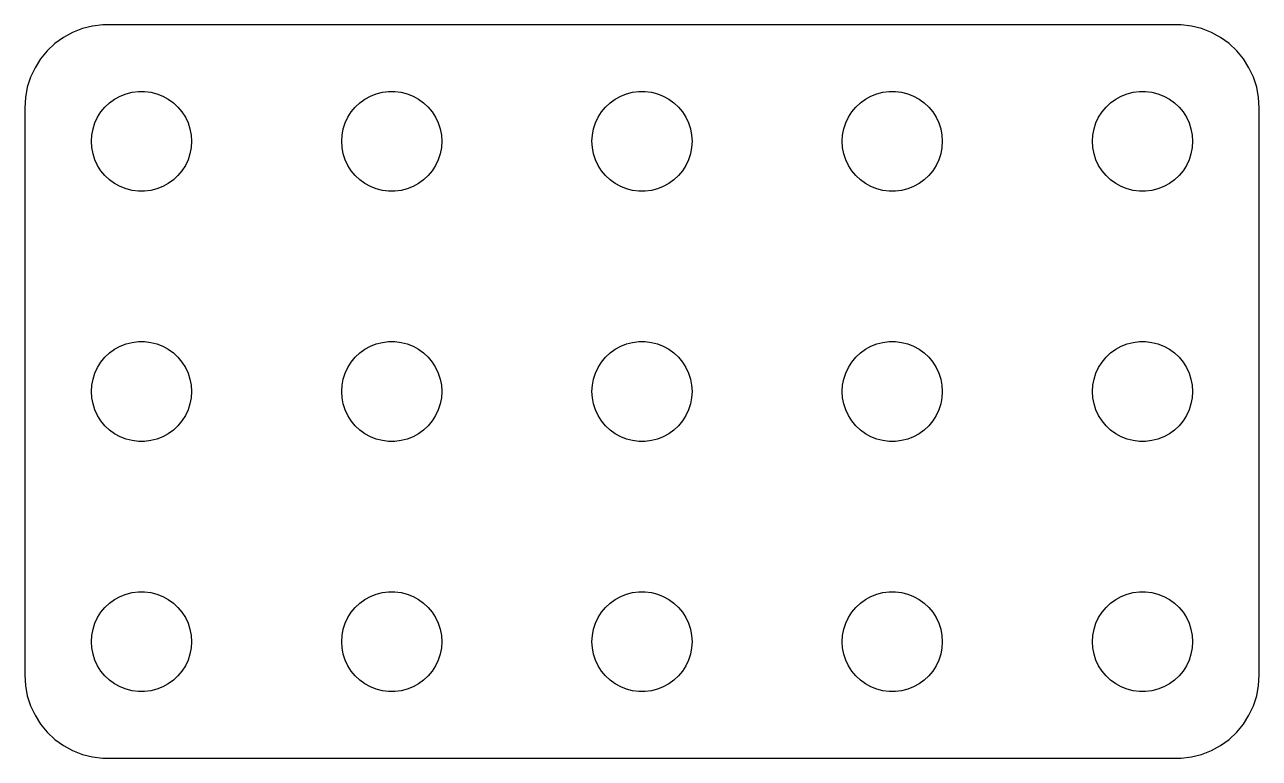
# Model space of a CAD drawing. Header units: metres. Extents: x -37 to 37, y 248 to 508.
# Drawn here: x -37 to 37, y 464 to 508 of the extents above; entities that cross this region are included whole.
import ezdxf

# ---------------------------------------------------------------- set-up
doc = ezdxf.new("R2010")
doc.units = ezdxf.units.M

msp = doc.modelspace()

# ---------------------------------------------------------------- linework, layer by layer
for p, q in [((-33.5451, 507.755), (-34.1289, 507.524)), ((-32.9369, 507.911), (-33.5451, 507.755)), ((-32.3139, 507.99), (-32.9369, 507.911)), ((32.3139, 507.99), (-32.3139, 507.99)), ((32.9369, 507.911), (32.3139, 507.99)), ((33.5451, 507.755), (32.9369, 507.911)), ((34.1289, 507.524), (33.5451, 507.755)), ((-34.6791, 507.222), (-35.1871, 506.853)), ((-34.1289, 507.524), (-34.6791, 507.222)), ((34.6791, 507.222), (34.1289, 507.524)), ((35.1871, 506.853), (34.6791, 507.222)), ((-35.6448, 506.423), (-36.0451, 505.939)), ((-35.1871, 506.853), (-35.6448, 506.423)), ((35.6448, 506.423), (35.1871, 506.853)), ((36.0451, 505.939), (35.6448, 506.423)), ((-36.0451, 505.939), (-36.3815, 505.409)), ((36.3815, 505.409), (36.0451, 505.939)), ((-36.6489, 504.841), (-36.8429, 504.243)), ((-36.3815, 505.409), (-36.6489, 504.841)), ((36.6489, 504.841), (36.3815, 505.409)), ((36.8429, 504.243), (36.6489, 504.841)), ((-36.8429, 504.243), (-36.9606, 503.627)), ((-30.927, 503.853), (-30.5621, 503.947)), ((-30.5621, 503.947), (-30.1884, 503.994)), ((-30.1884, 503.994), (-29.8116, 503.994)), ((-29.8116, 503.994), (-29.4379, 503.947)), ((-29.4379, 503.947), (-29.0729, 503.853)), ((-15.927, 503.853), (-15.5621, 503.947)), ((-15.5621, 503.947), (-15.1884, 503.994)), ((-15.1884, 503.994), (-14.8116, 503.994)), ((-14.8116, 503.994), (-14.4379, 503.947)), ((-14.4379, 503.947), (-14.0729, 503.853)), ((-0.92705, 503.853), (-0.56213, 503.947)), ((-0.56213, 503.947), (-0.18837, 503.994)), ((-0.18837, 503.994), (0.18837, 503.994)), ((0.18837, 503.994), (0.56213, 503.947)), ((0.56213, 503.947), (0.92705, 503.853)), ((14.0729, 503.853), (14.4379, 503.947)), ((14.4379, 503.947), (14.8116, 503.994)), ((14.8116, 503.994), (15.1884, 503.994)), ((15.1884, 503.994), (15.5621, 503.947)), ((15.5621, 503.947), (15.927, 503.853)), ((29.0729, 503.853), (29.4379, 503.947)), ((29.4379, 503.947), (29.8116, 503.994)), ((29.8116, 503.994), (30.1884, 503.994)), ((30.1884, 503.994), (30.5621, 503.947)), ((30.5621, 503.947), (30.927, 503.853)), ((36.9606, 503.627), (36.8429, 504.243)), ((-36.9606, 503.627), (-37, 503)), ((-32.1869, 503.054), (-31.9123, 503.312)), ((-31.9123, 503.312), (-31.6075, 503.533)), ((-31.6075, 503.533), (-31.2773, 503.714)), ((-31.2773, 503.714), (-30.927, 503.853)), ((-29.0729, 503.853), (-28.7227, 503.714)), ((-28.7227, 503.714), (-28.3925, 503.533)), ((-28.3925, 503.533), (-28.0877, 503.312)), ((-28.0877, 503.312), (-27.8131, 503.054)), ((-17.1869, 503.054), (-16.9123, 503.312)), ((-16.9123, 503.312), (-16.6075, 503.533)), ((-16.6075, 503.533), (-16.2773, 503.714)), ((-16.2773, 503.714), (-15.927, 503.853)), ((-14.0729, 503.853), (-13.7227, 503.714)), ((-13.7227, 503.714), (-13.3925, 503.533)), ((-13.3925, 503.533), (-13.0877, 503.312)), ((-13.0877, 503.312), (-12.8131, 503.054)), ((-2.1869, 503.054), (-1.91226, 503.312)), ((-1.91226, 503.312), (-1.60747, 503.533)), ((-1.60747, 503.533), (-1.27733, 503.714)), ((-1.27733, 503.714), (-0.92705, 503.853)), ((0.92705, 503.853), (1.27733, 503.714)), ((1.27733, 503.714), (1.60747, 503.533)), ((1.60747, 503.533), (1.91226, 503.312)), ((1.91226, 503.312), (2.1869, 503.054)), ((12.8131, 503.054), (13.0877, 503.312)), ((13.0877, 503.312), (13.3925, 503.533)), ((13.3925, 503.533), (13.7227, 503.714)), ((13.7227, 503.714), (14.0729, 503.853)), ((15.927, 503.853), (16.2773, 503.714)), ((16.2773, 503.714), (16.6075, 503.533)), ((16.6075, 503.533), (16.9123, 503.312)), ((16.9123, 503.312), (17.1869, 503.054)), ((27.8131, 503.054), (28.0877, 503.312)), ((28.0877, 503.312), (28.3925, 503.533)), ((28.3925, 503.533), (28.7227, 503.714)), ((28.7227, 503.714), (29.0729, 503.853)), ((30.927, 503.853), (31.2773, 503.714)), ((31.2773, 503.714), (31.6075, 503.533)), ((31.6075, 503.533), (31.9123, 503.312)), ((31.9123, 503.312), (32.1869, 503.054)), ((37, 503), (36.9606, 503.627)), ((-37, 503), (-37, 469)), ((-32.6289, 502.445), (-32.427, 502.763)), ((-32.427, 502.763), (-32.1869, 503.054)), ((-27.8131, 503.054), (-27.5729, 502.763)), ((-27.5729, 502.763), (-27.3711, 502.445)), ((-17.6289, 502.445), (-17.427, 502.763)), ((-17.427, 502.763), (-17.1869, 503.054)), ((-12.8131, 503.054), (-12.5729, 502.763)), ((-12.5729, 502.763), (-12.3711, 502.445)), ((-2.62891, 502.445), (-2.42705, 502.763)), ((-2.42705, 502.763), (-2.1869, 503.054)), ((2.1869, 503.054), (2.42705, 502.763)), ((2.42705, 502.763), (2.62891, 502.445)), ((12.3711, 502.445), (12.5729, 502.763)), ((12.5729, 502.763), (12.8131, 503.054)), ((17.1869, 503.054), (17.427, 502.763)), ((17.427, 502.763), (17.6289, 502.445)), ((27.3711, 502.445), (27.5729, 502.763)), ((27.5729, 502.763), (27.8131, 503.054)), ((32.1869, 503.054), (32.427, 502.763)), ((32.427, 502.763), (32.6289, 502.445)), ((37, 469), (37, 503)), ((-32.9763, 501.376), (-32.9057, 501.746)), ((-32.9057, 501.746), (-32.7893, 502.104)), ((-32.7893, 502.104), (-32.6289, 502.445)), ((-27.3711, 502.445), (-27.2107, 502.104)), ((-27.2107, 502.104), (-27.0942, 501.746)), ((-27.0942, 501.746), (-27.0237, 501.376)), ((-17.9763, 501.376), (-17.9057, 501.746)), ((-17.9057, 501.746), (-17.7893, 502.104)), ((-17.7893, 502.104), (-17.6289, 502.445)), ((-12.3711, 502.445), (-12.2107, 502.104)), ((-12.2107, 502.104), (-12.0942, 501.746)), ((-12.0942, 501.746), (-12.0237, 501.376)), ((-2.97633, 501.376), (-2.90575, 501.746)), ((-2.90575, 501.746), (-2.78932, 502.104)), ((-2.78932, 502.104), (-2.62891, 502.445)), ((2.62891, 502.445), (2.78932, 502.104)), ((2.78932, 502.104), (2.90575, 501.746)), ((2.90575, 501.746), (2.97633, 501.376)), ((12.0237, 501.376), (12.0942, 501.746)), ((12.0942, 501.746), (12.2107, 502.104)), ((12.2107, 502.104), (12.3711, 502.445)), ((17.6289, 502.445), (17.7893, 502.104)), ((17.7893, 502.104), (17.9057, 501.746)), ((17.9057, 501.746), (17.9763, 501.376)), ((27.0237, 501.376), (27.0942, 501.746)), ((27.0942, 501.746), (27.2107, 502.104)), ((27.2107, 502.104), (27.3711, 502.445)), ((32.6289, 502.445), (32.7893, 502.104)), ((32.7893, 502.104), (32.9057, 501.746)), ((32.9057, 501.746), (32.9763, 501.376)), ((-33, 501), (-32.9763, 501.376)), ((-32.9763, 500.624), (-33, 501)), ((-27.0237, 501.376), (-27, 501)), ((-27, 501), (-27.0237, 500.624)), ((-18, 501), (-17.9763, 501.376)), ((-17.9763, 500.624), (-18, 501)), ((-12.0237, 501.376), (-12, 501)), ((-12, 501), (-12.0237, 500.624)), ((-3, 501), (-2.97633, 501.376)), ((-2.97633, 500.624), (-3, 501)), ((2.97633, 501.376), (3, 501)), ((3, 501), (2.97633, 500.624)), ((12, 501), (12.0237, 501.376)), ((12.0237, 500.624), (12, 501)), ((17.9763, 501.376), (18, 501)), ((18, 501), (17.9763, 500.624)), ((27, 501), (27.0237, 501.376)), ((27.0237, 500.624), (27, 501)), ((32.9763, 501.376), (33, 501)), ((33, 501), (32.9763, 500.624)), ((-32.9057, 500.254), (-32.9763, 500.624)), ((-32.7893, 499.896), (-32.9057, 500.254)), ((-27.0942, 500.254), (-27.2107, 499.896)), ((-27.0237, 500.624), (-27.0942, 500.254)), ((-17.9057, 500.254), (-17.9763, 500.624)), ((-17.7893, 499.896), (-17.9057, 500.254)), ((-12.0942, 500.254), (-12.2107, 499.896)), ((-12.0237, 500.624), (-12.0942, 500.254)), ((-2.90575, 500.254), (-2.97633, 500.624)), ((-2.78932, 499.896), (-2.90575, 500.254)), ((2.90575, 500.254), (2.78932, 499.896)), ((2.97633, 500.624), (2.90575, 500.254)), ((12.0942, 500.254), (12.0237, 500.624)), ((12.2107, 499.896), (12.0942, 500.254)), ((17.9057, 500.254), (17.7893, 499.896)), ((17.9763, 500.624), (17.9057, 500.254)), ((27.0942, 500.254), (27.0237, 500.624)), ((27.2107, 499.896), (27.0942, 500.254)), ((32.9057, 500.254), (32.7893, 499.896)), ((32.9763, 500.624), (32.9057, 500.254)), ((-32.6289, 499.555), (-32.7893, 499.896)), ((-32.427, 499.237), (-32.6289, 499.555)), ((-27.3711, 499.555), (-27.5729, 499.237)), ((-27.2107, 499.896), (-27.3711, 499.555)), ((-17.6289, 499.555), (-17.7893, 499.896)), ((-17.427, 499.237), (-17.6289, 499.555)), ((-12.3711, 499.555), (-12.5729, 499.237)), ((-12.2107, 499.896), (-12.3711, 499.555)), ((-2.62891, 499.555), (-2.78932, 499.896)), ((-2.42705, 499.237), (-2.62891, 499.555)), ((2.62891, 499.555), (2.42705, 499.237)), ((2.78932, 499.896), (2.62891, 499.555)), ((12.3711, 499.555), (12.2107, 499.896)), ((12.5729, 499.237), (12.3711, 499.555)), ((17.6289, 499.555), (17.427, 499.237)), ((17.7893, 499.896), (17.6289, 499.555)), ((27.3711, 499.555), (27.2107, 499.896)), ((27.5729, 499.237), (27.3711, 499.555)), ((32.6289, 499.555), (32.427, 499.237)), ((32.7893, 499.896), (32.6289, 499.555)), ((-32.1869, 498.946), (-32.427, 499.237)), ((-31.9123, 498.688), (-32.1869, 498.946)), ((-27.8131, 498.946), (-28.0877, 498.688)), ((-27.5729, 499.237), (-27.8131, 498.946)), ((-17.1869, 498.946), (-17.427, 499.237)), ((-16.9123, 498.688), (-17.1869, 498.946)), ((-12.8131, 498.946), (-13.0877, 498.688)), ((-12.5729, 499.237), (-12.8131, 498.946)), ((-2.1869, 498.946), (-2.42705, 499.237)), ((-1.91226, 498.688), (-2.1869, 498.946)), ((2.1869, 498.946), (1.91226, 498.688)), ((2.42705, 499.237), (2.1869, 498.946)), ((12.8131, 498.946), (12.5729, 499.237)), ((13.0877, 498.688), (12.8131, 498.946)), ((17.1869, 498.946), (16.9123, 498.688)), ((17.427, 499.237), (17.1869, 498.946)), ((27.8131, 498.946), (27.5729, 499.237)), ((28.0877, 498.688), (27.8131, 498.946)), ((32.1869, 498.946), (31.9123, 498.688)), ((32.427, 499.237), (32.1869, 498.946)), ((-31.6075, 498.467), (-31.9123, 498.688)), ((-31.2773, 498.286), (-31.6075, 498.467)), ((-30.927, 498.147), (-31.2773, 498.286)), ((-30.5621, 498.053), (-30.927, 498.147)), ((-30.1884, 498.006), (-30.5621, 498.053)), ((-29.4379, 498.053), (-29.8116, 498.006)), ((-29.0729, 498.147), (-29.4379, 498.053)), ((-28.7227, 498.286), (-29.0729, 498.147)), ((-28.3925, 498.467), (-28.7227, 498.286)), ((-28.0877, 498.688), (-28.3925, 498.467)), ((-16.6075, 498.467), (-16.9123, 498.688)), ((-16.2773, 498.286), (-16.6075, 498.467)), ((-15.927, 498.147), (-16.2773, 498.286)), ((-15.5621, 498.053), (-15.927, 498.147)), ((-15.1884, 498.006), (-15.5621, 498.053)), ((-14.4379, 498.053), (-14.8116, 498.006)), ((-14.0729, 498.147), (-14.4379, 498.053)), ((-13.7227, 498.286), (-14.0729, 498.147)), ((-13.3925, 498.467), (-13.7227, 498.286)), ((-13.0877, 498.688), (-13.3925, 498.467)), ((-1.60747, 498.467), (-1.91226, 498.688)), ((-1.27733, 498.286), (-1.60747, 498.467)), ((-0.92705, 498.147), (-1.27733, 498.286)), ((-0.56213, 498.053), (-0.92705, 498.147)), ((-0.18837, 498.006), (-0.56213, 498.053)), ((0.56213, 498.053), (0.18837, 498.006)), ((0.92705, 498.147), (0.56213, 498.053)), ((1.27733, 498.286), (0.92705, 498.147)), ((1.60747, 498.467), (1.27733, 498.286)), ((1.91226, 498.688), (1.60747, 498.467)), ((13.3925, 498.467), (13.0877, 498.688)), ((13.7227, 498.286), (13.3925, 498.467)), ((14.0729, 498.147), (13.7227, 498.286)), ((14.4379, 498.053), (14.0729, 498.147)), ((14.8116, 498.006), (14.4379, 498.053)), ((15.5621, 498.053), (15.1884, 498.006)), ((15.927, 498.147), (15.5621, 498.053)), ((16.2773, 498.286), (15.927, 498.147)), ((16.6075, 498.467), (16.2773, 498.286)), ((16.9123, 498.688), (16.6075, 498.467)), ((28.3925, 498.467), (28.0877, 498.688)), ((28.7227, 498.286), (28.3925, 498.467)), ((29.0729, 498.147), (28.7227, 498.286)), ((29.4379, 498.053), (29.0729, 498.147)), ((29.8116, 498.006), (29.4379, 498.053)), ((30.5621, 498.053), (30.1884, 498.006)), ((30.927, 498.147), (30.5621, 498.053)), ((31.2773, 498.286), (30.927, 498.147)), ((31.6075, 498.467), (31.2773, 498.286)), ((31.9123, 498.688), (31.6075, 498.467)), ((-29.8116, 498.006), (-30.1884, 498.006)), ((-14.8116, 498.006), (-15.1884, 498.006)), ((0.18837, 498.006), (-0.18837, 498.006)), ((15.1884, 498.006), (14.8116, 498.006)), ((30.1884, 498.006), (29.8116, 498.006)), ((-31.9123, 488.312), (-31.6075, 488.533)), ((-31.6075, 488.533), (-31.2773, 488.714)), ((-31.2773, 488.714), (-30.927, 488.853)), ((-30.927, 488.853), (-30.5621, 488.947)), ((-30.5621, 488.947), (-30.1884, 488.994)), ((-30.1884, 488.994), (-29.8116, 488.994)), ((-29.8116, 488.994), (-29.4379, 488.947)), ((-29.4379, 488.947), (-29.0729, 488.853)), ((-29.0729, 488.853), (-28.7227, 488.714)), ((-28.7227, 488.714), (-28.3925, 488.533)), ((-28.3925, 488.533), (-28.0877, 488.312)), ((-16.9123, 488.312), (-16.6075, 488.533)), ((-16.6075, 488.533), (-16.2773, 488.714)), ((-16.2773, 488.714), (-15.927, 488.853)), ((-15.927, 488.853), (-15.5621, 488.947)), ((-15.5621, 488.947), (-15.1884, 488.994)), ((-15.1884, 488.994), (-14.8116, 488.994)), ((-14.8116, 488.994), (-14.4379, 488.947)), ((-14.4379, 488.947), (-14.0729, 488.853)), ((-14.0729, 488.853), (-13.7227, 488.714)), ((-13.7227, 488.714), (-13.3925, 488.533)), ((-13.3925, 488.533), (-13.0877, 488.312)), ((-1.91226, 488.312), (-1.60747, 488.533)), ((-1.60747, 488.533), (-1.27733, 488.714)), ((-1.27733, 488.714), (-0.92705, 488.853)), ((-0.92705, 488.853), (-0.56213, 488.947)), ((-0.56213, 488.947), (-0.18837, 488.994)), ((-0.18837, 488.994), (0.18837, 488.994)), ((0.18837, 488.994), (0.56213, 488.947)), ((0.56213, 488.947), (0.92705, 488.853)), ((0.92705, 488.853), (1.27733, 488.714)), ((1.27733, 488.714), (1.60747, 488.533)), ((1.60747, 488.533), (1.91226, 488.312)), ((13.0877, 488.312), (13.3925, 488.533)), ((13.3925, 488.533), (13.7227, 488.714)), ((13.7227, 488.714), (14.0729, 488.853)), ((14.0729, 488.853), (14.4379, 488.947)), ((14.4379, 488.947), (14.8116, 488.994)), ((14.8116, 488.994), (15.1884, 488.994)), ((15.1884, 488.994), (15.5621, 488.947)), ((15.5621, 488.947), (15.927, 488.853)), ((15.927, 488.853), (16.2773, 488.714)), ((16.2773, 488.714), (16.6075, 488.533)), ((16.6075, 488.533), (16.9123, 488.312)), ((28.0877, 488.312), (28.3925, 488.533)), ((28.3925, 488.533), (28.7227, 488.714)), ((28.7227, 488.714), (29.0729, 488.853)), ((29.0729, 488.853), (29.4379, 488.947)), ((29.4379, 488.947), (29.8116, 488.994)), ((29.8116, 488.994), (30.1884, 488.994)), ((30.1884, 488.994), (30.5621, 488.947)), ((30.5621, 488.947), (30.927, 488.853)), ((30.927, 488.853), (31.2773, 488.714)), ((31.2773, 488.714), (31.6075, 488.533)), ((31.6075, 488.533), (31.9123, 488.312)), ((-32.6289, 487.445), (-32.427, 487.763)), ((-32.427, 487.763), (-32.1869, 488.054)), ((-32.1869, 488.054), (-31.9123, 488.312)), ((-28.0877, 488.312), (-27.8131, 488.054)), ((-27.8131, 488.054), (-27.5729, 487.763)), ((-27.5729, 487.763), (-27.3711, 487.445)), ((-17.6289, 487.445), (-17.427, 487.763)), ((-17.427, 487.763), (-17.1869, 488.054)), ((-17.1869, 488.054), (-16.9123, 488.312)), ((-13.0877, 488.312), (-12.8131, 488.054)), ((-12.8131, 488.054), (-12.5729, 487.763)), ((-12.5729, 487.763), (-12.3711, 487.445)), ((-2.62891, 487.445), (-2.42705, 487.763)), ((-2.42705, 487.763), (-2.1869, 488.054)), ((-2.1869, 488.054), (-1.91226, 488.312)), ((1.91226, 488.312), (2.1869, 488.054)), ((2.1869, 488.054), (2.42705, 487.763)), ((2.42705, 487.763), (2.62891, 487.445)), ((12.3711, 487.445), (12.5729, 487.763)), ((12.5729, 487.763), (12.8131, 488.054)), ((12.8131, 488.054), (13.0877, 488.312)), ((16.9123, 488.312), (17.1869, 488.054)), ((17.1869, 488.054), (17.427, 487.763)), ((17.427, 487.763), (17.6289, 487.445)), ((27.3711, 487.445), (27.5729, 487.763)), ((27.5729, 487.763), (27.8131, 488.054)), ((27.8131, 488.054), (28.0877, 488.312)), ((31.9123, 488.312), (32.1869, 488.054)), ((32.1869, 488.054), (32.427, 487.763)), ((32.427, 487.763), (32.6289, 487.445)), ((-32.9057, 486.746), (-32.7893, 487.104)), ((-32.7893, 487.104), (-32.6289, 487.445)), ((-27.3711, 487.445), (-27.2107, 487.104)), ((-27.2107, 487.104), (-27.0942, 486.746)), ((-17.9057, 486.746), (-17.7893, 487.104)), ((-17.7893, 487.104), (-17.6289, 487.445)), ((-12.3711, 487.445), (-12.2107, 487.104)), ((-12.2107, 487.104), (-12.0942, 486.746)), ((-2.90575, 486.746), (-2.78932, 487.104)), ((-2.78932, 487.104), (-2.62891, 487.445)), ((2.62891, 487.445), (2.78932, 487.104)), ((2.78932, 487.104), (2.90575, 486.746)), ((12.0942, 486.746), (12.2107, 487.104)), ((12.2107, 487.104), (12.3711, 487.445)), ((17.6289, 487.445), (17.7893, 487.104)), ((17.7893, 487.104), (17.9057, 486.746)), ((27.0942, 486.746), (27.2107, 487.104)), ((27.2107, 487.104), (27.3711, 487.445)), ((32.6289, 487.445), (32.7893, 487.104)), ((32.7893, 487.104), (32.9057, 486.746)), ((-33, 486), (-32.9763, 486.376)), ((-32.9763, 486.376), (-32.9057, 486.746)), ((-27.0942, 486.746), (-27.0237, 486.376)), ((-27.0237, 486.376), (-27, 486)), ((-18, 486), (-17.9763, 486.376)), ((-17.9763, 486.376), (-17.9057, 486.746)), ((-12.0942, 486.746), (-12.0237, 486.376)), ((-12.0237, 486.376), (-12, 486)), ((-3, 486), (-2.97633, 486.376)), ((-2.97633, 486.376), (-2.90575, 486.746)), ((2.90575, 486.746), (2.97633, 486.376)), ((2.97633, 486.376), (3, 486)), ((12, 486), (12.0237, 486.376)), ((12.0237, 486.376), (12.0942, 486.746)), ((17.9057, 486.746), (17.9763, 486.376)), ((17.9763, 486.376), (18, 486)), ((27, 486), (27.0237, 486.376)), ((27.0237, 486.376), (27.0942, 486.746)), ((32.9057, 486.746), (32.9763, 486.376)), ((32.9763, 486.376), (33, 486)), ((-32.9763, 485.624), (-33, 486)), ((-32.9057, 485.254), (-32.9763, 485.624)), ((-27.0237, 485.624), (-27.0942, 485.254)), ((-27, 486), (-27.0237, 485.624)), ((-17.9763, 485.624), (-18, 486)), ((-17.9057, 485.254), (-17.9763, 485.624)), ((-12.0237, 485.624), (-12.0942, 485.254)), ((-12, 486), (-12.0237, 485.624)), ((-2.97633, 485.624), (-3, 486)), ((-2.90575, 485.254), (-2.97633, 485.624)), ((2.97633, 485.624), (2.90575, 485.254)), ((3, 486), (2.97633, 485.624)), ((12.0237, 485.624), (12, 486)), ((12.0942, 485.254), (12.0237, 485.624)), ((17.9763, 485.624), (17.9057, 485.254)), ((18, 486), (17.9763, 485.624)), ((27.0237, 485.624), (27, 486)), ((27.0942, 485.254), (27.0237, 485.624)), ((32.9763, 485.624), (32.9057, 485.254)), ((33, 486), (32.9763, 485.624)), ((-32.7893, 484.896), (-32.9057, 485.254)), ((-32.6289, 484.555), (-32.7893, 484.896)), ((-27.2107, 484.896), (-27.3711, 484.555)), ((-27.0942, 485.254), (-27.2107, 484.896)), ((-17.7893, 484.896), (-17.9057, 485.254)), ((-17.6289, 484.555), (-17.7893, 484.896)), ((-12.2107, 484.896), (-12.3711, 484.555)), ((-12.0942, 485.254), (-12.2107, 484.896)), ((-2.78932, 484.896), (-2.90575, 485.254)), ((-2.62891, 484.555), (-2.78932, 484.896)), ((2.78932, 484.896), (2.62891, 484.555)), ((2.90575, 485.254), (2.78932, 484.896)), ((12.2107, 484.896), (12.0942, 485.254)), ((12.3711, 484.555), (12.2107, 484.896)), ((17.7893, 484.896), (17.6289, 484.555)), ((17.9057, 485.254), (17.7893, 484.896)), ((27.2107, 484.896), (27.0942, 485.254)), ((27.3711, 484.555), (27.2107, 484.896)), ((32.7893, 484.896), (32.6289, 484.555)), ((32.9057, 485.254), (32.7893, 484.896)), ((-32.427, 484.237), (-32.6289, 484.555)), ((-32.1869, 483.946), (-32.427, 484.237)), ((-27.5729, 484.237), (-27.8131, 483.946)), ((-27.3711, 484.555), (-27.5729, 484.237)), ((-17.427, 484.237), (-17.6289, 484.555)), ((-17.1869, 483.946), (-17.427, 484.237)), ((-12.5729, 484.237), (-12.8131, 483.946)), ((-12.3711, 484.555), (-12.5729, 484.237)), ((-2.42705, 484.237), (-2.62891, 484.555)), ((-2.1869, 483.946), (-2.42705, 484.237)), ((2.42705, 484.237), (2.1869, 483.946)), ((2.62891, 484.555), (2.42705, 484.237)), ((12.5729, 484.237), (12.3711, 484.555)), ((12.8131, 483.946), (12.5729, 484.237)), ((17.427, 484.237), (17.1869, 483.946)), ((17.6289, 484.555), (17.427, 484.237)), ((27.5729, 484.237), (27.3711, 484.555)), ((27.8131, 483.946), (27.5729, 484.237)), ((32.427, 484.237), (32.1869, 483.946)), ((32.6289, 484.555), (32.427, 484.237)), ((-31.9123, 483.688), (-32.1869, 483.946)), ((-31.6075, 483.467), (-31.9123, 483.688)), ((-31.2773, 483.286), (-31.6075, 483.467)), ((-30.927, 483.147), (-31.2773, 483.286)), ((-28.7227, 483.286), (-29.0729, 483.147)), ((-28.3925, 483.467), (-28.7227, 483.286)), ((-28.0877, 483.688), (-28.3925, 483.467)), ((-27.8131, 483.946), (-28.0877, 483.688)), ((-16.9123, 483.688), (-17.1869, 483.946)), ((-16.6075, 483.467), (-16.9123, 483.688)), ((-16.2773, 483.286), (-16.6075, 483.467)), ((-15.927, 483.147), (-16.2773, 483.286)), ((-13.7227, 483.286), (-14.0729, 483.147)), ((-13.3925, 483.467), (-13.7227, 483.286)), ((-13.0877, 483.688), (-13.3925, 483.467)), ((-12.8131, 483.946), (-13.0877, 483.688)), ((-1.91226, 483.688), (-2.1869, 483.946)), ((-1.60747, 483.467), (-1.91226, 483.688)), ((-1.27733, 483.286), (-1.60747, 483.467)), ((-0.92705, 483.147), (-1.27733, 483.286)), ((1.27733, 483.286), (0.92705, 483.147)), ((1.60747, 483.467), (1.27733, 483.286)), ((1.91226, 483.688), (1.60747, 483.467)), ((2.1869, 483.946), (1.91226, 483.688)), ((13.0877, 483.688), (12.8131, 483.946)), ((13.3925, 483.467), (13.0877, 483.688)), ((13.7227, 483.286), (13.3925, 483.467)), ((14.0729, 483.147), (13.7227, 483.286)), ((16.2773, 483.286), (15.927, 483.147)), ((16.6075, 483.467), (16.2773, 483.286)), ((16.9123, 483.688), (16.6075, 483.467)), ((17.1869, 483.946), (16.9123, 483.688)), ((28.0877, 483.688), (27.8131, 483.946)), ((28.3925, 483.467), (28.0877, 483.688)), ((28.7227, 483.286), (28.3925, 483.467)), ((29.0729, 483.147), (28.7227, 483.286)), ((31.2773, 483.286), (30.927, 483.147)), ((31.6075, 483.467), (31.2773, 483.286)), ((31.9123, 483.688), (31.6075, 483.467)), ((32.1869, 483.946), (31.9123, 483.688)), ((-30.5621, 483.053), (-30.927, 483.147)), ((-30.1884, 483.006), (-30.5621, 483.053)), ((-29.8116, 483.006), (-30.1884, 483.006)), ((-29.4379, 483.053), (-29.8116, 483.006)), ((-29.0729, 483.147), (-29.4379, 483.053)), ((-15.5621, 483.053), (-15.927, 483.147)), ((-15.1884, 483.006), (-15.5621, 483.053)), ((-14.8116, 483.006), (-15.1884, 483.006)), ((-14.4379, 483.053), (-14.8116, 483.006)), ((-14.0729, 483.147), (-14.4379, 483.053)), ((-0.56213, 483.053), (-0.92705, 483.147)), ((-0.18837, 483.006), (-0.56213, 483.053)), ((0.18837, 483.006), (-0.18837, 483.006)), ((0.56213, 483.053), (0.18837, 483.006)), ((0.92705, 483.147), (0.56213, 483.053)), ((14.4379, 483.053), (14.0729, 483.147)), ((14.8116, 483.006), (14.4379, 483.053)), ((15.1884, 483.006), (14.8116, 483.006)), ((15.5621, 483.053), (15.1884, 483.006)), ((15.927, 483.147), (15.5621, 483.053)), ((29.4379, 483.053), (29.0729, 483.147)), ((29.8116, 483.006), (29.4379, 483.053)), ((30.1884, 483.006), (29.8116, 483.006)), ((30.5621, 483.053), (30.1884, 483.006)), ((30.927, 483.147), (30.5621, 483.053)), ((-31.6075, 473.533), (-31.2773, 473.714)), ((-31.2773, 473.714), (-30.927, 473.853)), ((-30.927, 473.853), (-30.5621, 473.947)), ((-30.5621, 473.947), (-30.1884, 473.994)), ((-30.1884, 473.994), (-29.8116, 473.994)), ((-29.8116, 473.994), (-29.4379, 473.947)), ((-29.4379, 473.947), (-29.0729, 473.853)), ((-29.0729, 473.853), (-28.7227, 473.714)), ((-28.7227, 473.714), (-28.3925, 473.533)), ((-16.6075, 473.533), (-16.2773, 473.714)), ((-16.2773, 473.714), (-15.927, 473.853)), ((-15.927, 473.853), (-15.5621, 473.947)), ((-15.5621, 473.947), (-15.1884, 473.994)), ((-15.1884, 473.994), (-14.8116, 473.994)), ((-14.8116, 473.994), (-14.4379, 473.947)), ((-14.4379, 473.947), (-14.0729, 473.853)), ((-14.0729, 473.853), (-13.7227, 473.714)), ((-13.7227, 473.714), (-13.3925, 473.533)), ((-1.60747, 473.533), (-1.27733, 473.714)), ((-1.27733, 473.714), (-0.92705, 473.853)), ((-0.92705, 473.853), (-0.56213, 473.947)), ((-0.56213, 473.947), (-0.18837, 473.994)), ((-0.18837, 473.994), (0.18837, 473.994)), ((0.18837, 473.994), (0.56213, 473.947)), ((0.56213, 473.947), (0.92705, 473.853)), ((0.92705, 473.853), (1.27733, 473.714)), ((1.27733, 473.714), (1.60747, 473.533)), ((13.3925, 473.533), (13.7227, 473.714)), ((13.7227, 473.714), (14.0729, 473.853)), ((14.0729, 473.853), (14.4379, 473.947)), ((14.4379, 473.947), (14.8116, 473.994)), ((14.8116, 473.994), (15.1884, 473.994)), ((15.1884, 473.994), (15.5621, 473.947)), ((15.5621, 473.947), (15.927, 473.853)), ((15.927, 473.853), (16.2773, 473.714)), ((16.2773, 473.714), (16.6075, 473.533)), ((28.3925, 473.533), (28.7227, 473.714)), ((28.7227, 473.714), (29.0729, 473.853)), ((29.0729, 473.853), (29.4379, 473.947)), ((29.4379, 473.947), (29.8116, 473.994)), ((29.8116, 473.994), (30.1884, 473.994)), ((30.1884, 473.994), (30.5621, 473.947)), ((30.5621, 473.947), (30.927, 473.853)), ((30.927, 473.853), (31.2773, 473.714)), ((31.2773, 473.714), (31.6075, 473.533)), ((-32.427, 472.763), (-32.1869, 473.054)), ((-32.1869, 473.054), (-31.9123, 473.312)), ((-31.9123, 473.312), (-31.6075, 473.533)), ((-28.3925, 473.533), (-28.0877, 473.312)), ((-28.0877, 473.312), (-27.8131, 473.054)), ((-27.8131, 473.054), (-27.5729, 472.763)), ((-17.427, 472.763), (-17.1869, 473.054)), ((-17.1869, 473.054), (-16.9123, 473.312)), ((-16.9123, 473.312), (-16.6075, 473.533)), ((-13.3925, 473.533), (-13.0877, 473.312)), ((-13.0877, 473.312), (-12.8131, 473.054)), ((-12.8131, 473.054), (-12.5729, 472.763)), ((-2.42705, 472.763), (-2.1869, 473.054)), ((-2.1869, 473.054), (-1.91226, 473.312)), ((-1.91226, 473.312), (-1.60747, 473.533)), ((1.60747, 473.533), (1.91226, 473.312)), ((1.91226, 473.312), (2.1869, 473.054)), ((2.1869, 473.054), (2.42705, 472.763)), ((12.5729, 472.763), (12.8131, 473.054)), ((12.8131, 473.054), (13.0877, 473.312)), ((13.0877, 473.312), (13.3925, 473.533)), ((16.6075, 473.533), (16.9123, 473.312)), ((16.9123, 473.312), (17.1869, 473.054)), ((17.1869, 473.054), (17.427, 472.763)), ((27.5729, 472.763), (27.8131, 473.054)), ((27.8131, 473.054), (28.0877, 473.312)), ((28.0877, 473.312), (28.3925, 473.533)), ((31.6075, 473.533), (31.9123, 473.312)), ((31.9123, 473.312), (32.1869, 473.054)), ((32.1869, 473.054), (32.427, 472.763)), ((-32.7893, 472.104), (-32.6289, 472.445)), ((-32.6289, 472.445), (-32.427, 472.763)), ((-27.5729, 472.763), (-27.3711, 472.445)), ((-27.3711, 472.445), (-27.2107, 472.104)), ((-17.7893, 472.104), (-17.6289, 472.445)), ((-17.6289, 472.445), (-17.427, 472.763)), ((-12.5729, 472.763), (-12.3711, 472.445)), ((-12.3711, 472.445), (-12.2107, 472.104)), ((-2.78932, 472.104), (-2.62891, 472.445)), ((-2.62891, 472.445), (-2.42705, 472.763)), ((2.42705, 472.763), (2.62891, 472.445)), ((2.62891, 472.445), (2.78932, 472.104)), ((12.2107, 472.104), (12.3711, 472.445)), ((12.3711, 472.445), (12.5729, 472.763)), ((17.427, 472.763), (17.6289, 472.445)), ((17.6289, 472.445), (17.7893, 472.104)), ((27.2107, 472.104), (27.3711, 472.445)), ((27.3711, 472.445), (27.5729, 472.763)), ((32.427, 472.763), (32.6289, 472.445)), ((32.6289, 472.445), (32.7893, 472.104)), ((-32.9763, 471.376), (-32.9057, 471.746)), ((-32.9057, 471.746), (-32.7893, 472.104)), ((-27.2107, 472.104), (-27.0942, 471.746)), ((-27.0942, 471.746), (-27.0237, 471.376)), ((-17.9763, 471.376), (-17.9057, 471.746)), ((-17.9057, 471.746), (-17.7893, 472.104)), ((-12.2107, 472.104), (-12.0942, 471.746)), ((-12.0942, 471.746), (-12.0237, 471.376)), ((-2.97633, 471.376), (-2.90575, 471.746)), ((-2.90575, 471.746), (-2.78932, 472.104)), ((2.78932, 472.104), (2.90575, 471.746)), ((2.90575, 471.746), (2.97633, 471.376)), ((12.0237, 471.376), (12.0942, 471.746)), ((12.0942, 471.746), (12.2107, 472.104)), ((17.7893, 472.104), (17.9057, 471.746)), ((17.9057, 471.746), (17.9763, 471.376)), ((27.0237, 471.376), (27.0942, 471.746)), ((27.0942, 471.746), (27.2107, 472.104)), ((32.7893, 472.104), (32.9057, 471.746)), ((32.9057, 471.746), (32.9763, 471.376)), ((-33, 471), (-32.9763, 471.376)), ((-32.9763, 470.624), (-33, 471)), ((-27.0237, 471.376), (-27, 471)), ((-27, 471), (-27.0237, 470.624)), ((-18, 471), (-17.9763, 471.376)), ((-17.9763, 470.624), (-18, 471)), ((-12.0237, 471.376), (-12, 471)), ((-12, 471), (-12.0237, 470.624)), ((-3, 471), (-2.97633, 471.376)), ((-2.97633, 470.624), (-3, 471)), ((2.97633, 471.376), (3, 471)), ((3, 471), (2.97633, 470.624)), ((12, 471), (12.0237, 471.376)), ((12.0237, 470.624), (12, 471)), ((17.9763, 471.376), (18, 471)), ((18, 471), (17.9763, 470.624)), ((27, 471), (27.0237, 471.376)), ((27.0237, 470.624), (27, 471)), ((32.9763, 471.376), (33, 471)), ((33, 471), (32.9763, 470.624)), ((-32.9057, 470.254), (-32.9763, 470.624)), ((-32.7893, 469.896), (-32.9057, 470.254)), ((-27.0942, 470.254), (-27.2107, 469.896)), ((-27.0237, 470.624), (-27.0942, 470.254)), ((-17.9057, 470.254), (-17.9763, 470.624)), ((-17.7893, 469.896), (-17.9057, 470.254)), ((-12.0942, 470.254), (-12.2107, 469.896)), ((-12.0237, 470.624), (-12.0942, 470.254)), ((-2.90575, 470.254), (-2.97633, 470.624)), ((-2.78932, 469.896), (-2.90575, 470.254)), ((2.90575, 470.254), (2.78932, 469.896)), ((2.97633, 470.624), (2.90575, 470.254)), ((12.0942, 470.254), (12.0237, 470.624)), ((12.2107, 469.896), (12.0942, 470.254)), ((17.9057, 470.254), (17.7893, 469.896)), ((17.9763, 470.624), (17.9057, 470.254)), ((27.0942, 470.254), (27.0237, 470.624)), ((27.2107, 469.896), (27.0942, 470.254)), ((32.9057, 470.254), (32.7893, 469.896)), ((32.9763, 470.624), (32.9057, 470.254)), ((-32.6289, 469.555), (-32.7893, 469.896)), ((-32.427, 469.237), (-32.6289, 469.555)), ((-32.1869, 468.946), (-32.427, 469.237)), ((-27.5729, 469.237), (-27.8131, 468.946)), ((-27.3711, 469.555), (-27.5729, 469.237)), ((-27.2107, 469.896), (-27.3711, 469.555)), ((-17.6289, 469.555), (-17.7893, 469.896)), ((-17.427, 469.237), (-17.6289, 469.555)), ((-17.1869, 468.946), (-17.427, 469.237)), ((-12.5729, 469.237), (-12.8131, 468.946)), ((-12.3711, 469.555), (-12.5729, 469.237)), ((-12.2107, 469.896), (-12.3711, 469.555)), ((-2.62891, 469.555), (-2.78932, 469.896)), ((-2.42705, 469.237), (-2.62891, 469.555)), ((-2.1869, 468.946), (-2.42705, 469.237)), ((2.42705, 469.237), (2.1869, 468.946)), ((2.62891, 469.555), (2.42705, 469.237)), ((2.78932, 469.896), (2.62891, 469.555)), ((12.3711, 469.555), (12.2107, 469.896)), ((12.5729, 469.237), (12.3711, 469.555)), ((12.8131, 468.946), (12.5729, 469.237)), ((17.427, 469.237), (17.1869, 468.946)), ((17.6289, 469.555), (17.427, 469.237)), ((17.7893, 469.896), (17.6289, 469.555)), ((27.3711, 469.555), (27.2107, 469.896)), ((27.5729, 469.237), (27.3711, 469.555)), ((27.8131, 468.946), (27.5729, 469.237)), ((32.427, 469.237), (32.1869, 468.946)), ((32.6289, 469.555), (32.427, 469.237)), ((32.7893, 469.896), (32.6289, 469.555)), ((-37, 469), (-36.9606, 468.373)), ((-31.9123, 468.688), (-32.1869, 468.946)), ((-31.6075, 468.467), (-31.9123, 468.688)), ((-31.2773, 468.286), (-31.6075, 468.467)), ((-28.3925, 468.467), (-28.7227, 468.286)), ((-28.0877, 468.688), (-28.3925, 468.467)), ((-27.8131, 468.946), (-28.0877, 468.688)), ((-16.9123, 468.688), (-17.1869, 468.946)), ((-16.6075, 468.467), (-16.9123, 468.688)), ((-16.2773, 468.286), (-16.6075, 468.467)), ((-13.3925, 468.467), (-13.7227, 468.286)), ((-13.0877, 468.688), (-13.3925, 468.467)), ((-12.8131, 468.946), (-13.0877, 468.688)), ((-1.91226, 468.688), (-2.1869, 468.946)), ((-1.60747, 468.467), (-1.91226, 468.688)), ((-1.27733, 468.286), (-1.60747, 468.467)), ((1.60747, 468.467), (1.27733, 468.286)), ((1.91226, 468.688), (1.60747, 468.467)), ((2.1869, 468.946), (1.91226, 468.688)), ((13.0877, 468.688), (12.8131, 468.946)), ((13.3925, 468.467), (13.0877, 468.688)), ((13.7227, 468.286), (13.3925, 468.467)), ((16.6075, 468.467), (16.2773, 468.286)), ((16.9123, 468.688), (16.6075, 468.467)), ((17.1869, 468.946), (16.9123, 468.688)), ((28.0877, 468.688), (27.8131, 468.946)), ((28.3925, 468.467), (28.0877, 468.688)), ((28.7227, 468.286), (28.3925, 468.467)), ((31.6075, 468.467), (31.2773, 468.286)), ((31.9123, 468.688), (31.6075, 468.467)), ((32.1869, 468.946), (31.9123, 468.688)), ((36.9606, 468.373), (37, 469)), ((-36.9606, 468.373), (-36.8429, 467.757)), ((-36.8429, 467.757), (-36.6489, 467.159)), ((-30.927, 468.147), (-31.2773, 468.286)), ((-30.5621, 468.053), (-30.927, 468.147)), ((-30.1884, 468.006), (-30.5621, 468.053)), ((-29.8116, 468.006), (-30.1884, 468.006)), ((-29.4379, 468.053), (-29.8116, 468.006)), ((-29.0729, 468.147), (-29.4379, 468.053)), ((-28.7227, 468.286), (-29.0729, 468.147)), ((-15.927, 468.147), (-16.2773, 468.286)), ((-15.5621, 468.053), (-15.927, 468.147)), ((-15.1884, 468.006), (-15.5621, 468.053)), ((-14.8116, 468.006), (-15.1884, 468.006)), ((-14.4379, 468.053), (-14.8116, 468.006)), ((-14.0729, 468.147), (-14.4379, 468.053)), ((-13.7227, 468.286), (-14.0729, 468.147)), ((-0.92705, 468.147), (-1.27733, 468.286)), ((-0.56213, 468.053), (-0.92705, 468.147)), ((-0.18837, 468.006), (-0.56213, 468.053)), ((0.18837, 468.006), (-0.18837, 468.006)), ((0.56213, 468.053), (0.18837, 468.006)), ((0.92705, 468.147), (0.56213, 468.053)), ((1.27733, 468.286), (0.92705, 468.147)), ((14.0729, 468.147), (13.7227, 468.286)), ((14.4379, 468.053), (14.0729, 468.147)), ((14.8116, 468.006), (14.4379, 468.053)), ((15.1884, 468.006), (14.8116, 468.006)), ((15.5621, 468.053), (15.1884, 468.006)), ((15.927, 468.147), (15.5621, 468.053)), ((16.2773, 468.286), (15.927, 468.147)), ((29.0729, 468.147), (28.7227, 468.286)), ((29.4379, 468.053), (29.0729, 468.147)), ((29.8116, 468.006), (29.4379, 468.053)), ((30.1884, 468.006), (29.8116, 468.006)), ((30.5621, 468.053), (30.1884, 468.006)), ((30.927, 468.147), (30.5621, 468.053)), ((31.2773, 468.286), (30.927, 468.147)), ((36.6489, 467.159), (36.8429, 467.757)), ((36.8429, 467.757), (36.9606, 468.373)), ((-36.6489, 467.159), (-36.3815, 466.591)), ((36.3815, 466.591), (36.6489, 467.159)), ((-36.3815, 466.591), (-36.0451, 466.061)), ((36.0451, 466.061), (36.3815, 466.591)), ((-36.0451, 466.061), (-35.6448, 465.577)), ((-35.6448, 465.577), (-35.1871, 465.147)), ((35.1871, 465.147), (35.6448, 465.577)), ((35.6448, 465.577), (36.0451, 466.061)), ((-35.1871, 465.147), (-34.6791, 464.778)), ((-34.6791, 464.778), (-34.1289, 464.476)), ((34.1289, 464.476), (34.6791, 464.778)), ((34.6791, 464.778), (35.1871, 465.147)), ((-34.1289, 464.476), (-33.5451, 464.245)), ((-33.5451, 464.245), (-32.9369, 464.089)), ((-32.9369, 464.089), (-32.3139, 464.01)), ((-32.3139, 464.01), (32.3139, 464.01)), ((32.3139, 464.01), (32.9369, 464.089)), ((32.9369, 464.089), (33.5451, 464.245)), ((33.5451, 464.245), (34.1289, 464.476))]:
    msp.add_line(p, q)

doc.saveas('drawing.dxf')
